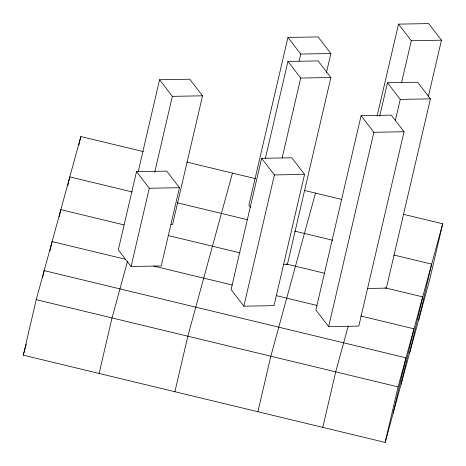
<?xml version="1.0" encoding="UTF-8"?>
<svg xmlns="http://www.w3.org/2000/svg" width="466" height="466" viewBox="0 0 466 466"><rect width="100%" height="100%" fill="white"/><g stroke="black" fill="none" stroke-linecap="round" stroke-linejoin="round"><path stroke-width="0.7" d="M403.457 214.319L442.7 223.779L429.78 279.309L385.149 442.415L23.3 355.179L36.22 299.655L80.851 136.55L143.318 151.607M42.528 277.649L44.165 270.618L406.02 357.853L393.094 413.377M49.984 250.72L52.11 241.586L125.54 259.288M59.205 216.69L60.842 209.665L124.014 224.892M67.687 186.027L69.813 176.888L132.28 191.951M78.888 144.984L80.851 136.55M136.509 171.639L118.3 249.875L131.086 266.488L161.242 265.946L179.451 187.705L166.665 171.098L136.509 171.639L149.289 188.247L131.086 266.488M138.192 171.686L159.588 79.744L189.744 79.203L202.529 95.815L172.571 224.53L171.139 224.56M99.107 373.458L112.026 317.928L127.404 261.711M154.759 172.03L172.368 96.357L159.588 79.744M174.907 391.731L187.827 336.207L232.458 173.096M326.433 72.638L330.877 53.52L318.097 36.907L287.936 37.449L248.879 205.285L250.644 207.58M261.618 158.324L231.072 289.561L243.858 306.174L274.014 305.632L304.56 174.389L291.774 157.782L261.618 158.324L274.398 174.931L243.858 306.174M265.387 158.37L287.941 61.448L318.097 60.906L330.883 77.519L287.417 264.286L283.829 264.35M299.073 61.139L300.721 54.056L287.936 37.449M282.116 157.997L300.721 78.055L287.941 61.448M257.914 411.74L270.833 356.216L315.465 193.11M361.109 115.667L315.884 310.007L328.664 326.619L358.826 326.078L404.051 131.738L391.265 115.131L361.109 115.667L373.889 132.28L328.664 326.619M377.134 116.017L398.517 24.127L428.679 23.585L441.459 40.193L428.301 96.742M379.714 116.098L387.473 82.773L417.629 82.237L430.415 98.844L386.361 288.139L367.773 288.471M401.599 82.441L411.303 40.734L398.517 24.127M322.787 427.38L335.706 371.856L348.178 326.27M395.302 120.653L400.253 99.386L387.473 82.773M385.149 442.415L398.075 386.891L442.7 223.779M401.04 384.345L413.959 328.815L360.701 315.977M409.777 352.424L422.697 296.894L384.957 287.796M418.742 319.647L431.662 264.123L393.822 255.001M23.3 355.179L25.38 347.578M25.758 346.191L26.329 344.118M411.303 40.734L441.459 40.193M300.721 54.056L330.877 53.52M300.721 78.055L330.883 77.519M172.368 96.357L202.529 95.815M400.253 99.386L430.415 98.844M373.889 132.28L404.051 131.738M274.398 174.931L304.56 174.389M149.289 188.247L179.451 187.705M186.831 162.098L255.671 178.694M304.205 190.396L341.549 199.396M177.202 202.78L247.446 219.713M294.576 231.078L332.631 240.246M168.232 235.551L239.996 252.852M286.031 263.948L324.249 273.163M153.728 266.08L232.313 285.029M276.414 295.66L316.967 305.434M36.22 299.655L398.075 386.891"/></g></svg>
